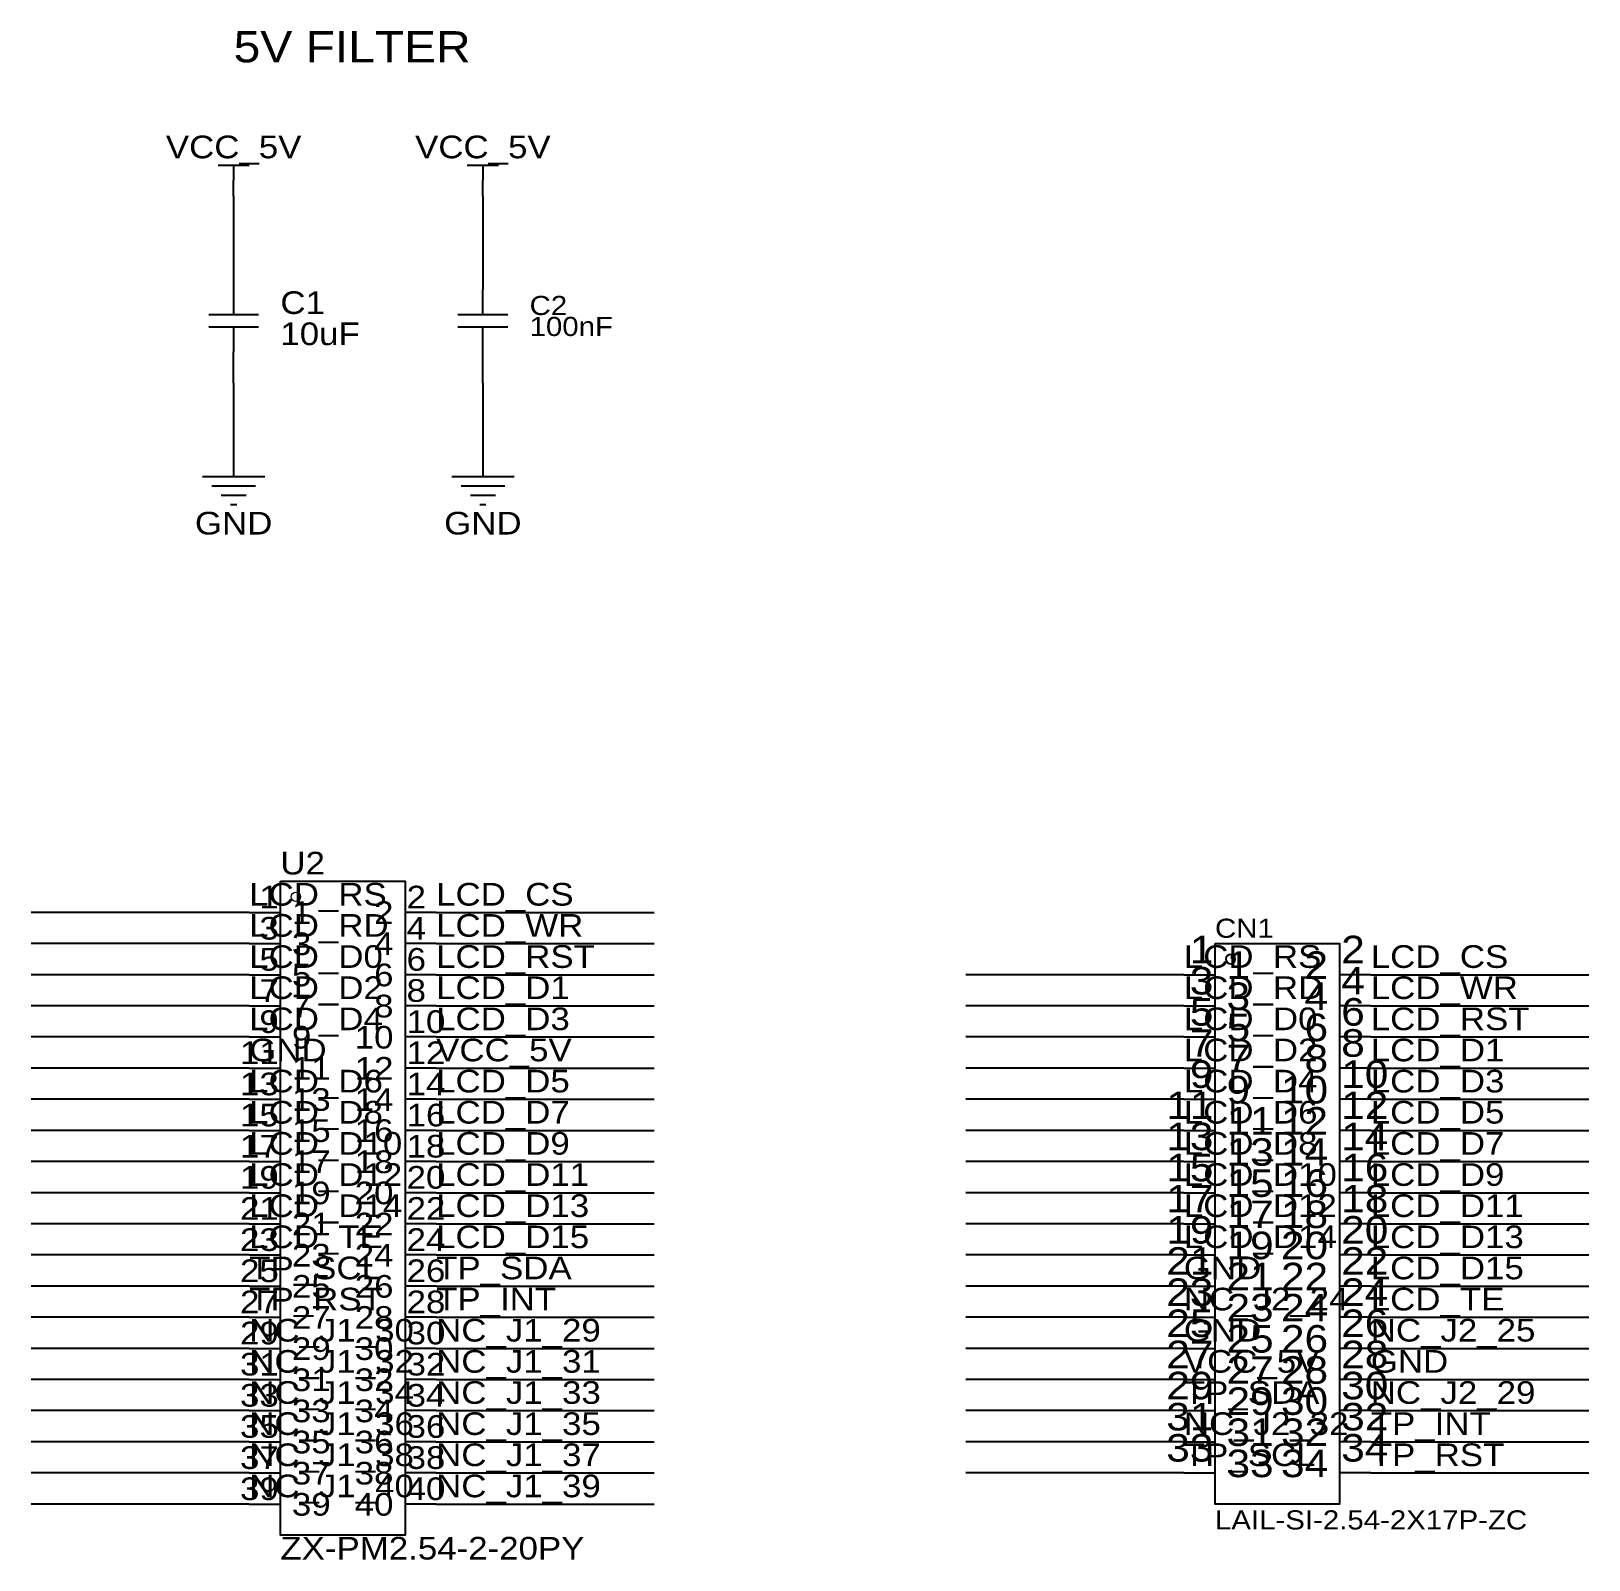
# Model space of a CAD drawing. Header units: millimetres. Extents: x 81 to 208, y 61 to 186.
import ezdxf
from ezdxf.enums import TextEntityAlignment as Align

# ---------------------------------------------------------------- set-up
doc = ezdxf.new("R2010")
doc.units = ezdxf.units.MM
doc.header["$MEASUREMENT"] = 0
doc.styles.get("Standard").update_dxf_attribs({"font": 'arial.ttf'})

msp = doc.modelspace()

# ---------------------------------------------------------------- linework, layer by layer
at = {"color": 1, "true_color": 0xa00000}
for points in [[(96.52, 175.26), (99.06, 175.26)], [(97.79, 175.26), (97.79, 173.99)], [(116.84, 175.26), (119.38, 175.26)], [(118.11, 175.26), (118.11, 173.99)], [(97.79, 165.1), (97.79, 163.07)], [(118.11, 163.07), (118.11, 165.1)], [(95.76, 163.07), (99.82, 163.07)], [(116.08, 163.07), (120.14, 163.07)], [(99.82, 162.05), (95.76, 162.05)], [(97.79, 162.05), (97.79, 160.02)], [(120.14, 162.05), (116.08, 162.05)], [(118.11, 160.02), (118.11, 162.05)], [(95.25, 149.86), (100.33, 149.86)], [(115.57, 149.86), (120.65, 149.86)], [(96.01, 149.1), (99.57, 149.1)], [(116.33, 149.1), (119.89, 149.1)], [(96.77, 148.34), (98.81, 148.34)], [(97.54, 147.57), (98.04, 147.57)], [(117.09, 148.34), (119.13, 148.34)], [(117.86, 147.57), (118.36, 147.57)]]:
    msp.add_lwpolyline(points, dxfattribs=at)
at = {"color": 1, "true_color": 0x880000}
for points in [[(97.79, 172.72), (97.79, 173.99)], [(118.11, 172.72), (118.11, 173.99)], [(97.79, 167.64), (97.79, 165.1)], [(118.11, 167.64), (118.11, 165.1)], [(97.79, 157.48), (97.79, 160.02)], [(118.11, 157.48), (118.11, 160.02)], [(97.79, 152.4), (97.79, 149.86)], [(118.11, 152.4), (118.11, 149.86)], [(99.06, 114.3), (101.6, 114.3)], [(114.3, 114.3), (111.76, 114.3)], [(99.06, 111.76), (101.6, 111.76)], [(114.3, 111.76), (111.76, 111.76)], [(99.06, 109.22), (101.6, 109.22)], [(114.3, 109.22), (111.76, 109.22)], [(175.26, 109.22), (177.8, 109.22)], [(190.5, 109.22), (187.96, 109.22)], [(99.06, 106.68), (101.6, 106.68)], [(114.3, 106.68), (111.76, 106.68)], [(175.26, 106.68), (177.8, 106.68)], [(190.5, 106.68), (187.96, 106.68)], [(99.06, 104.14), (101.6, 104.14)], [(114.3, 104.14), (111.76, 104.14)], [(175.26, 104.14), (177.8, 104.14)], [(190.5, 104.14), (187.96, 104.14)], [(99.06, 101.6), (101.6, 101.6)], [(114.3, 101.6), (111.76, 101.6)], [(175.26, 101.6), (177.8, 101.6)], [(190.5, 101.6), (187.96, 101.6)], [(99.06, 99.06), (101.6, 99.06)], [(114.3, 99.06), (111.76, 99.06)], [(175.26, 99.06), (177.8, 99.06)], [(190.5, 99.06), (187.96, 99.06)], [(99.06, 96.52), (101.6, 96.52)], [(114.3, 96.52), (111.76, 96.52)], [(175.26, 96.52), (177.8, 96.52)], [(190.5, 96.52), (187.96, 96.52)], [(99.06, 93.98), (101.6, 93.98)], [(114.3, 93.98), (111.76, 93.98)], [(175.26, 93.98), (177.8, 93.98)], [(190.5, 93.98), (187.96, 93.98)], [(99.06, 91.44), (101.6, 91.44)], [(114.3, 91.44), (111.76, 91.44)], [(175.26, 91.44), (177.8, 91.44)], [(190.5, 91.44), (187.96, 91.44)], [(99.06, 88.9), (101.6, 88.9)], [(114.3, 88.9), (111.76, 88.9)], [(175.26, 88.9), (177.8, 88.9)], [(190.5, 88.9), (187.96, 88.9)], [(99.06, 86.36), (101.6, 86.36)], [(114.3, 86.36), (111.76, 86.36)], [(175.26, 86.36), (177.8, 86.36)], [(190.5, 86.36), (187.96, 86.36)], [(99.06, 83.82), (101.6, 83.82)], [(114.3, 83.82), (111.76, 83.82)], [(175.26, 83.82), (177.8, 83.82)], [(190.5, 83.82), (187.96, 83.82)], [(99.06, 81.28), (101.6, 81.28)], [(114.3, 81.28), (111.76, 81.28)], [(175.26, 81.28), (177.8, 81.28)], [(190.5, 81.28), (187.96, 81.28)], [(99.06, 78.74), (101.6, 78.74)], [(114.3, 78.74), (111.76, 78.74)], [(175.26, 78.74), (177.8, 78.74)], [(190.5, 78.74), (187.96, 78.74)], [(99.06, 76.2), (101.6, 76.2)], [(114.3, 76.2), (111.76, 76.2)], [(175.26, 76.2), (177.8, 76.2)], [(190.5, 76.2), (187.96, 76.2)], [(99.06, 73.66), (101.6, 73.66)], [(114.3, 73.66), (111.76, 73.66)], [(175.26, 73.66), (177.8, 73.66)], [(190.5, 73.66), (187.96, 73.66)], [(99.06, 71.12), (101.6, 71.12)], [(114.3, 71.12), (111.76, 71.12)], [(175.26, 71.12), (177.8, 71.12)], [(190.5, 71.12), (187.96, 71.12)], [(99.06, 68.58), (101.6, 68.58)], [(114.3, 68.58), (111.76, 68.58)], [(175.26, 68.58), (177.8, 68.58)], [(190.5, 68.58), (187.96, 68.58)], [(99.06, 66.04), (101.6, 66.04)], [(114.3, 66.04), (111.76, 66.04)]]:
    msp.add_lwpolyline(points, dxfattribs=at)
at = {"color": 1, "true_color": 0x008800}
for points in [[(97.79, 172.72), (97.79, 167.64)], [(118.11, 172.72), (118.11, 167.64)], [(97.79, 157.48), (97.79, 152.4)], [(118.11, 157.48), (118.11, 152.4)], [(99.06, 114.3), (81.28, 114.3)], [(114.3, 114.3), (132.08, 114.3)], [(99.06, 111.76), (81.28, 111.76)], [(114.3, 111.76), (132.08, 111.76)], [(99.06, 109.22), (81.28, 109.22)], [(114.3, 109.22), (132.08, 109.22)], [(175.26, 109.22), (157.48, 109.22)], [(190.5, 109.22), (208.28, 109.22)], [(99.06, 106.68), (81.28, 106.68)], [(114.3, 106.68), (132.08, 106.68)], [(175.26, 106.68), (157.48, 106.68)], [(190.5, 106.68), (208.28, 106.68)], [(99.06, 104.14), (81.28, 104.14)], [(114.3, 104.14), (132.08, 104.14)], [(175.26, 104.14), (157.48, 104.14)], [(190.5, 104.14), (208.28, 104.14)], [(99.06, 101.6), (81.28, 101.6)], [(114.3, 101.6), (132.08, 101.6)], [(175.26, 101.6), (157.48, 101.6)], [(190.5, 101.6), (208.28, 101.6)], [(99.06, 99.06), (81.28, 99.06)], [(114.3, 99.06), (132.08, 99.06)], [(175.26, 99.06), (157.48, 99.06)], [(190.5, 99.06), (208.28, 99.06)], [(99.06, 96.52), (81.28, 96.52)], [(114.3, 96.52), (132.08, 96.52)], [(175.26, 96.52), (157.48, 96.52)], [(190.5, 96.52), (208.28, 96.52)], [(99.06, 93.98), (81.28, 93.98)], [(114.3, 93.98), (132.08, 93.98)], [(175.26, 93.98), (157.48, 93.98)], [(190.5, 93.98), (208.28, 93.98)], [(99.06, 91.44), (81.28, 91.44)], [(114.3, 91.44), (132.08, 91.44)], [(175.26, 91.44), (157.48, 91.44)], [(190.5, 91.44), (208.28, 91.44)], [(99.06, 88.9), (81.28, 88.9)], [(114.3, 88.9), (132.08, 88.9)], [(175.26, 88.9), (157.48, 88.9)], [(190.5, 88.9), (208.28, 88.9)], [(99.06, 86.36), (81.28, 86.36)], [(114.3, 86.36), (132.08, 86.36)], [(175.26, 86.36), (157.48, 86.36)], [(190.5, 86.36), (208.28, 86.36)], [(99.06, 83.82), (81.28, 83.82)], [(114.3, 83.82), (132.08, 83.82)], [(175.26, 83.82), (157.48, 83.82)], [(190.5, 83.82), (208.28, 83.82)], [(99.06, 81.28), (81.28, 81.28)], [(114.3, 81.28), (132.08, 81.28)], [(175.26, 81.28), (157.48, 81.28)], [(190.5, 81.28), (208.28, 81.28)], [(99.06, 78.74), (81.28, 78.74)], [(114.3, 78.74), (132.08, 78.74)], [(175.26, 78.74), (157.48, 78.74)], [(190.5, 78.74), (208.28, 78.74)], [(99.06, 76.2), (81.28, 76.2)], [(114.3, 76.2), (132.08, 76.2)], [(175.26, 76.2), (157.48, 76.2)], [(190.5, 76.2), (208.28, 76.2)], [(99.06, 73.66), (81.28, 73.66)], [(114.3, 73.66), (132.08, 73.66)], [(175.26, 73.66), (157.48, 73.66)], [(190.5, 73.66), (208.28, 73.66)], [(99.06, 71.12), (81.28, 71.12)], [(114.3, 71.12), (132.08, 71.12)], [(175.26, 71.12), (157.48, 71.12)], [(190.5, 71.12), (208.28, 71.12)], [(99.06, 68.58), (81.28, 68.58)], [(114.3, 68.58), (132.08, 68.58)], [(175.26, 68.58), (157.48, 68.58)], [(190.5, 68.58), (208.28, 68.58)], [(99.06, 66.04), (81.28, 66.04)], [(114.3, 66.04), (132.08, 66.04)]]:
    msp.add_lwpolyline(points, dxfattribs=at)
at = {"color": 1, "true_color": 0xa00000}
for points in [[(101.6, 116.84), (111.76, 116.84), (111.76, 63.5), (101.6, 63.5)], [(177.8, 111.76), (187.96, 111.76), (187.96, 66.04), (177.8, 66.04)]]:
    msp.add_lwpolyline(points, close=True, dxfattribs=at)
at = {"color": 1, "lineweight": 0, "true_color": 0xa00000}
msp.add_circle((102.87, 115.57), 0.381, dxfattribs=at)
at = {"true_color": 0xa00000}
msp.add_ellipse((179.07, 110.49), major_axis=(0.381, 0), ratio=-1, dxfattribs=at)

# ---------------------------------------------------------------- texts
at = {"color": 1, "true_color": 0x000000, "width": 1.1}
for s, height, p in [('5V FILTER', 2.543, (97.79, 182.88)), ('2', 1.85, (111.89, 114.07)), ('1', 1.85, (102.54, 112.8)), ('4', 1.85, (111.89, 111.53)), ('3', 1.85, (102.54, 110.26)), ('2', 2.25, (188.09, 109.47)), ('6', 1.85, (111.89, 108.99)), ('1', 2.25, (178.74, 108.2)), ('5', 1.85, (102.54, 107.72)), ('4', 2.25, (188.09, 106.93)), ('8', 1.85, (111.89, 106.45)), ('3', 2.25, (178.74, 105.66)), ('7', 1.85, (102.54, 105.18)), ('6', 2.25, (188.09, 104.39)), ('10', 1.849, (111.89, 103.91)), ('5', 2.25, (178.74, 103.12)), ('9', 1.85, (102.54, 102.64)), ('8', 2.25, (188.09, 101.85)), ('12', 1.849, (111.89, 101.37)), ('7', 2.25, (178.74, 100.58)), ('11', 1.849, (102.54, 100.1)), ('10', 2.247, (188.09, 99.31)), ('14', 1.849, (111.89, 98.83)), ('9', 2.25, (178.74, 98.04)), ('13', 1.849, (102.54, 97.56)), ('12', 2.247, (188.09, 96.77)), ('16', 1.849, (111.89, 96.29)), ('11', 2.247, (178.74, 95.5)), ('15', 1.849, (102.54, 95.02)), ('14', 2.247, (188.09, 94.23)), ('18', 1.849, (111.89, 93.75)), ('13', 2.247, (178.74, 92.96)), ('17', 1.849, (102.54, 92.48)), ('16', 2.247, (188.09, 91.69)), ('20', 1.849, (111.89, 91.21)), ('15', 2.247, (178.74, 90.42)), ('19', 1.849, (102.54, 89.94)), ('18', 2.247, (188.09, 89.15)), ('22', 1.849, (111.89, 88.67)), ('17', 2.247, (178.74, 87.88)), ('21', 1.849, (102.54, 87.4)), ('20', 2.247, (188.09, 86.61)), ('24', 1.849, (111.89, 86.13)), ('19', 2.247, (178.74, 85.34)), ('23', 1.849, (102.54, 84.86)), ('22', 2.247, (188.09, 84.07)), ('26', 1.849, (111.89, 83.59)), ('21', 2.247, (178.74, 82.8)), ('25', 1.849, (102.54, 82.32)), ('24', 2.247, (188.09, 81.53)), ('28', 1.849, (111.89, 81.05)), ('23', 2.247, (178.74, 80.26)), ('27', 1.849, (102.54, 79.78)), ('26', 2.247, (188.09, 78.99)), ('30', 1.849, (111.89, 78.51)), ('25', 2.247, (178.74, 77.72)), ('29', 1.849, (102.54, 77.24)), ('28', 2.247, (188.09, 76.45)), ('32', 1.849, (111.89, 75.97)), ('27', 2.247, (178.74, 75.18)), ('31', 1.849, (102.54, 74.7)), ('30', 2.247, (188.09, 73.91)), ('34', 1.849, (111.89, 73.43)), ('29', 2.247, (178.74, 72.64)), ('33', 1.849, (102.54, 72.16)), ('32', 2.247, (188.09, 71.37)), ('36', 1.849, (111.89, 70.89)), ('31', 2.247, (178.74, 70.1)), ('35', 1.849, (102.54, 69.62)), ('34', 2.247, (188.09, 68.83)), ('38', 1.849, (111.89, 68.35)), ('33', 2.247, (178.74, 67.56)), ('37', 1.849, (102.54, 67.08)), ('40', 1.849, (111.89, 65.81)), ('39', 1.849, (102.54, 64.54))]:
    msp.add_text(s, height=height, dxfattribs=at).set_placement(p, align=Align.BOTTOM_LEFT)
at = {"color": 1, "true_color": 0x000080, "width": 1.1}
for p in [(97.79, 175.26), (97.79, 175.26), (118.11, 175.26), (118.11, 175.26)]:
    msp.add_text('VCC_5V', height=1.849, dxfattribs=at).set_placement(p, align=Align.BOTTOM_CENTER)
for s, height, p in [('C1', 1.849, (101.6, 162.56)), ('C2', 1.56, (121.92, 162.56)), ('100nF', 1.56, (121.92, 160.85)), ('10uF', 1.849, (101.6, 160.02)), ('U2', 1.849, (101.6, 116.84)), ('CN1', 1.56, (177.8, 111.76)), ('LAIL-SI-2.54-2X17P-ZC', 1.5602, (177.8, 63.5)), ('ZX-PM2.54-2-20PY', 1.8491, (101.6, 60.96))]:
    msp.add_text(s, height=height, dxfattribs=at).set_placement(p, align=Align.BOTTOM_LEFT)
for p in [(97.79, 146.05), (97.79, 146.05), (118.11, 146.05), (118.11, 146.05)]:
    msp.add_text('GND', height=1.849, dxfattribs=at).set_placement(p, align=Align.MIDDLE_CENTER)
at = {"color": 1, "true_color": 0x0000ff, "width": 1.1}
for s, p in [('LCD_RS', (99.06, 114.3)), ('LCD_CS', (114.3, 114.3)), ('LCD_RD', (99.06, 111.76)), ('LCD_WR', (114.3, 111.76)), ('LCD_D0', (99.06, 109.22)), ('LCD_RST', (114.3, 109.22)), ('LCD_RS', (175.26, 109.22)), ('LCD_CS', (190.5, 109.22)), ('LCD_D2', (99.06, 106.68)), ('LCD_D1', (114.3, 106.68)), ('LCD_RD', (175.26, 106.68)), ('LCD_WR', (190.5, 106.68)), ('LCD_D4', (99.06, 104.14)), ('LCD_D3', (114.3, 104.14)), ('LCD_D0', (175.26, 104.14)), ('LCD_RST', (190.5, 104.14)), ('GND', (99.06, 101.6)), ('VCC_5V', (114.3, 101.6)), ('LCD_D2', (175.26, 101.6)), ('LCD_D1', (190.5, 101.6)), ('LCD_D6', (99.06, 99.06)), ('LCD_D5', (114.3, 99.06)), ('LCD_D4', (175.26, 99.06)), ('LCD_D3', (190.5, 99.06)), ('LCD_D8', (99.06, 96.52)), ('LCD_D7', (114.3, 96.52)), ('LCD_D6', (175.26, 96.52)), ('LCD_D5', (190.5, 96.52)), ('LCD_D10', (99.06, 93.98)), ('LCD_D9', (114.3, 93.98)), ('LCD_D8', (175.26, 93.98)), ('LCD_D7', (190.5, 93.98)), ('LCD_D12', (99.06, 91.44)), ('LCD_D11', (114.3, 91.44)), ('LCD_D10', (175.26, 91.44)), ('LCD_D9', (190.5, 91.44)), ('LCD_D14', (99.06, 88.9)), ('LCD_D13', (114.3, 88.9)), ('LCD_D12', (175.26, 88.9)), ('LCD_D11', (190.5, 88.9)), ('LCD_TE', (99.06, 86.36)), ('LCD_D15', (114.3, 86.36)), ('LCD_D14', (175.26, 86.36)), ('LCD_D13', (190.5, 86.36)), ('TP_SCL', (99.06, 83.82)), ('TP_SDA', (114.3, 83.82)), ('GND', (175.26, 83.82)), ('LCD_D15', (190.5, 83.82)), ('TP_RST', (99.06, 81.28)), ('TP_INT', (114.3, 81.28)), ('NC_J2_24', (175.26, 81.28)), ('LCD_TE', (190.5, 81.28)), ('NC_J1_30', (99.06, 78.74)), ('NC_J1_29', (114.3, 78.74)), ('GND', (175.26, 78.74)), ('NC_J2_25', (190.5, 78.74)), ('NC_J1_32', (99.06, 76.2)), ('NC_J1_31', (114.3, 76.2)), ('VCC_5V', (175.26, 76.2)), ('GND', (190.5, 76.2)), ('NC_J1_34', (99.06, 73.66)), ('NC_J1_33', (114.3, 73.66)), ('TP_SDA', (175.26, 73.66)), ('NC_J2_29', (190.5, 73.66)), ('NC_J1_36', (99.06, 71.12)), ('NC_J1_35', (114.3, 71.12)), ('NC_J2_32', (175.26, 71.12)), ('TP_INT', (190.5, 71.12)), ('NC_J1_38', (99.06, 68.58)), ('NC_J1_37', (114.3, 68.58)), ('TP_SCL', (175.26, 68.58)), ('TP_RST', (190.5, 68.58)), ('NC_J1_40', (99.06, 66.04)), ('NC_J1_39', (114.3, 66.04))]:
    msp.add_text(s, height=1.849, dxfattribs=at).set_placement(p, align=Align.BOTTOM_LEFT)
at = {"color": 1, "true_color": 0x000000, "width": 1.1}
for s, height, p in [('1', 1.85, (101.47, 114.07)), ('2', 1.85, (110.82, 112.8)), ('3', 1.85, (101.47, 111.53)), ('4', 1.85, (110.82, 110.26)), ('1', 2.25, (177.67, 109.47)), ('5', 1.85, (101.47, 108.99)), ('2', 2.25, (187.02, 108.2)), ('6', 1.85, (110.82, 107.72)), ('3', 2.25, (177.67, 106.93)), ('7', 1.85, (101.47, 106.45)), ('4', 2.25, (187.02, 105.66)), ('8', 1.85, (110.82, 105.18)), ('5', 2.25, (177.67, 104.39)), ('9', 1.85, (101.47, 103.91)), ('6', 2.25, (187.02, 103.12)), ('10', 1.849, (110.82, 102.64)), ('7', 2.25, (177.67, 101.85)), ('11', 1.849, (101.47, 101.37)), ('8', 2.25, (187.02, 100.58)), ('12', 1.849, (110.82, 100.1)), ('9', 2.25, (177.67, 99.31)), ('13', 1.849, (101.47, 98.83)), ('10', 2.247, (187.02, 98.04)), ('14', 1.849, (110.82, 97.56)), ('11', 2.247, (177.67, 96.77)), ('15', 1.849, (101.47, 96.29)), ('12', 2.247, (187.02, 95.5)), ('16', 1.849, (110.82, 95.02)), ('13', 2.247, (177.67, 94.23)), ('17', 1.849, (101.47, 93.75)), ('14', 2.247, (187.02, 92.96)), ('18', 1.849, (110.82, 92.48)), ('15', 2.247, (177.67, 91.69)), ('19', 1.849, (101.47, 91.21)), ('16', 2.247, (187.02, 90.42)), ('20', 1.849, (110.82, 89.94)), ('17', 2.247, (177.67, 89.15)), ('21', 1.849, (101.47, 88.67)), ('18', 2.247, (187.02, 87.88)), ('22', 1.849, (110.82, 87.4)), ('19', 2.247, (177.67, 86.61)), ('23', 1.849, (101.47, 86.13)), ('20', 2.247, (187.02, 85.34)), ('24', 1.849, (110.82, 84.86)), ('21', 2.247, (177.67, 84.07)), ('25', 1.849, (101.47, 83.59)), ('22', 2.247, (187.02, 82.8)), ('26', 1.849, (110.82, 82.32)), ('23', 2.247, (177.67, 81.53)), ('27', 1.849, (101.47, 81.05)), ('24', 2.247, (187.02, 80.26)), ('28', 1.849, (110.82, 79.78)), ('25', 2.247, (177.67, 78.99)), ('29', 1.849, (101.47, 78.51)), ('26', 2.247, (187.02, 77.72)), ('30', 1.849, (110.82, 77.24)), ('27', 2.247, (177.67, 76.45)), ('31', 1.849, (101.47, 75.97)), ('28', 2.247, (187.02, 75.18)), ('32', 1.849, (110.82, 74.7)), ('29', 2.247, (177.67, 73.91)), ('33', 1.849, (101.47, 73.43)), ('30', 2.247, (187.02, 72.64)), ('34', 1.849, (110.82, 72.16)), ('31', 2.247, (177.67, 71.37)), ('35', 1.849, (101.47, 70.89)), ('32', 2.247, (187.02, 70.1)), ('36', 1.849, (110.82, 69.62)), ('33', 2.247, (177.67, 68.83)), ('37', 1.849, (101.47, 68.35)), ('34', 2.247, (187.02, 67.56)), ('38', 1.849, (110.82, 67.08)), ('39', 1.849, (101.47, 65.81)), ('40', 1.849, (110.82, 64.54))]:
    msp.add_text(s, height=height, dxfattribs=at).set_placement(p, align=Align.BOTTOM_RIGHT)

doc.saveas('drawing.dxf')
